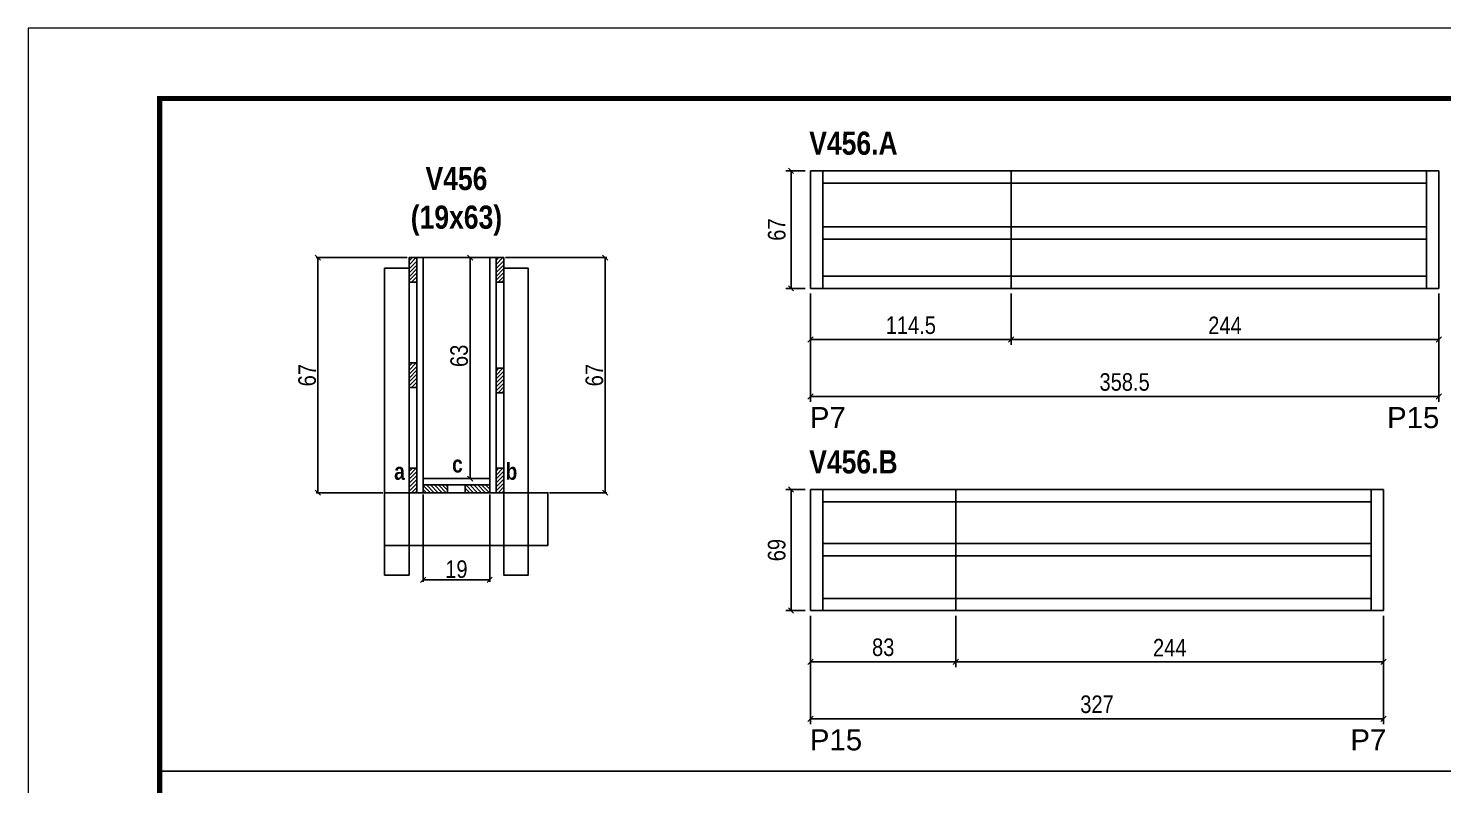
# Model space of a CAD drawing. Extents: x 3309 to 9563, y -2522 to 14608.
# Drawn here: x 3309 to 4116, y 8434 to 8865 of the extents above; entities that cross this region are included whole.
import ezdxf

# ---------------------------------------------------------------- set-up
doc = ezdxf.new("R2010")
doc.units = 0
doc.linetypes.add('DASHED', pattern=[0.75, 0.5, -0.25])
for name, color, linetype in [('5', 5, 'Continuous'), ('COTA', 241, 'Continuous'), ('detalhes', 4, 'Continuous'), ('NOMENCLATURA', 7, 'Continuous'), ('Painéis', 200, 'Continuous'), ('SARR_2.2x7', 40, 'Continuous'), ('SARR_3.5x7', 81, 'Continuous')]:
    doc.layers.add(name, color=color, linetype=linetype)
for name, color, linetype, lineweight in [('CONCRETO', 251, 'Continuous', 25), ('Folhas', 255, 'Continuous', 9), ('SARRAFO DE PRESSAO', 251, 'DASHED', 9)]:
    doc.layers.add(name, color=color, linetype=linetype, lineweight=lineweight)
doc.styles.add('COTA TECNICA', font='techl___.ttf', dxfattribs={"height": 10})
doc.styles.add('COTA TECNICA 2X', font='techl___.ttf', dxfattribs={"height": 10})
doc.styles.get("Standard").update_dxf_attribs({"font": 'arial.ttf'})
doc.styles.add('TECNICA', font='techb___.ttf', dxfattribs={"height": 10})
doc.dimstyles.new('PAINEL', dxfattribs={"dimtxt": 10, "dimasz": 3, "dimexe": 3, "dimexo": 3, "dimgap": 3, "dimtad": 1, "dimdec": 1, "dimzin": 12, "dimdsep": 46, "dimtxsty": 'COTA TECNICA', "dimblk1": 'OBLIQUE', "dimblk2": 'OBLIQUE', "dimsah": 1, "dimcen": 0.9, "dimclrd": 4, "dimclre": 4, "dimclrt": 240, "dimadec": 1, "dimazin": 3, "dimtfac": 1, "dimtdec": 1, "dimtmove": 0, "dimatfit": 3, "dimfxl": 1, "dimtolj": 1, "dimtzin": 12, "dimarcsym": 0})
doc.dimstyles.new('SECAO', dxfattribs={"dimscale": 0.333333, "dimtxt": 5, "dimasz": 9, "dimexe": 3, "dimexo": 3, "dimgap": 3, "dimtad": 1, "dimdec": 1, "dimlfac": 0.5, "dimzin": 12, "dimdsep": 46, "dimtxsty": 'COTA TECNICA 2X', "dimblk1": 'OBLIQUE', "dimblk2": 'OBLIQUE', "dimsah": 1, "dimcen": 0.9, "dimclrd": 4, "dimclre": 4, "dimclrt": 240, "dimadec": 1, "dimazin": 3, "dimtfac": 1, "dimtdec": 1, "dimtmove": 0, "dimatfit": 3, "dimfxl": 1, "dimtolj": 1, "dimtzin": 12, "dimarcsym": 0})
pattern_1 = [(135, (36770.1903, -114911.928), (-1.122532015, -1.122532015), [])]
pattern_2 = [(45, (-119985.518, -24621.297), (-1.122532015, 1.122532015), [])]

# ---------------------------------------------------------------- blocks, each defined once
blk = doc.blocks.new('9999999999')
at = {"layer": 'Folhas'}
blk.add_lwpolyline([(98138.98, 34190.21), (99623.98, 34190.21), (99623.98, 35240.21), (98138.98, 35240.21)], close=True, dxfattribs=at)
at = {"layer": 'Folhas', "color": 30, "const_width": 3}
blk.add_lwpolyline([(98213.98, 34230.21), (99583.98, 34230.21), (99583.98, 35200.21), (98213.98, 35200.21)], close=True, dxfattribs=at)
blk = doc.blocks.new('_Oblique')
at = {"color": 0, "linetype": 'ByBlock', "lineweight": -2}
blk.add_line((-0.5, -0.5), (0.5, 0.5), dxfattribs=at)
blk = doc.blocks.new('*D1938')
at = {"layer": 'COTA', "color": 4, "lineweight": -2, "transparency": 16777216}
for p, q in [((3534.65, 8599.24), (3534.65, 8549.49)), ((3572.65, 8599.24), (3572.65, 8549.49)), ((3572.65, 8550.49), (3534.65, 8550.49))]:
    blk.add_line(p, q, dxfattribs=at)
at = {"layer": 'Defpoints', "color": 0, "transparency": 16777216}
for p in [(3534.65, 8600.24), (3572.65, 8600.24), (3534.65, 8550.49)]:
    blk.add_point(p, dxfattribs=at)
at = {"layer": 'COTA', "color": 4, "lineweight": -2, "transparency": 16777216, "xscale": 3, "yscale": 3, "zscale": 3, "rotation": 180}
blk.add_blockref('_Oblique', (3534.65, 8550.49), dxfattribs=at)
at = {"layer": 'COTA', "color": 4, "lineweight": -2, "transparency": 16777216, "xscale": 3, "yscale": 3, "zscale": 3}
blk.add_blockref('_Oblique', (3572.65, 8550.49), dxfattribs=at)
at = {"layer": 'COTA', "color": 240, "transparency": 16777216, "insert": (3553.65, 8556.58), "char_height": 10, "attachment_point": 5, "style": 'COTA TECNICA 2X'}
blk.add_mtext('\\A1;19', dxfattribs=at)
blk = doc.blocks.new('*D1939')
at = {"layer": 'COTA', "color": 4, "lineweight": -2, "transparency": 16777216}
for p, q in [((3525.65, 8734.24), (3473.62, 8734.24)), ((3474.62, 8734.24), (3474.62, 8600.24)), ((3511.65, 8600.24), (3473.62, 8600.24))]:
    blk.add_line(p, q, dxfattribs=at)
at = {"layer": 'Defpoints', "color": 0, "transparency": 16777216}
for p in [(3526.65, 8734.24, 0), (3474.62, 8600.24), (3512.65, 8600.24, 0)]:
    blk.add_point(p, dxfattribs=at)
at = {"layer": 'COTA', "color": 4, "lineweight": -2, "transparency": 16777216, "xscale": 3, "yscale": 3, "zscale": 3}
for p, rotation in [((3474.62, 8734.24), 90), ((3474.62, 8600.24), 270)]:
    blk.add_blockref('_Oblique', p, dxfattribs=dict(at, rotation=rotation))
at = {"layer": 'COTA', "color": 240, "transparency": 16777216, "insert": (3468.52, 8667.24), "char_height": 10, "attachment_point": 5, "rotation": 90, "style": 'COTA TECNICA 2X'}
blk.add_mtext('\\A1;67', dxfattribs=at)
blk = doc.blocks.new('*D1940')
at = {"layer": 'COTA', "color": 4, "lineweight": -2, "transparency": 16777216}
for p, q in [((3581.65, 8734.24), (3639.52, 8734.24)), ((3638.52, 8734.24), (3638.52, 8600.24)), ((3606.84, 8600.24), (3639.52, 8600.24))]:
    blk.add_line(p, q, dxfattribs=at)
at = {"layer": 'Defpoints', "color": 0, "transparency": 16777216}
for p in [(3580.65, 8734.24, 0), (3605.84, 8600.24, 0), (3638.52, 8600.24)]:
    blk.add_point(p, dxfattribs=at)
at = {"layer": 'COTA', "color": 4, "lineweight": -2, "transparency": 16777216, "xscale": 3, "yscale": 3, "zscale": 3}
for p, rotation in [((3638.52, 8734.24), 90), ((3638.52, 8600.24), 270)]:
    blk.add_blockref('_Oblique', p, dxfattribs=dict(at, rotation=rotation))
at = {"layer": 'COTA', "color": 240, "transparency": 16777216, "insert": (3632.42, 8667.24), "char_height": 10, "attachment_point": 5, "rotation": 90, "style": 'COTA TECNICA 2X'}
blk.add_mtext('\\A1;67', dxfattribs=at)
blk = doc.blocks.new('*D1941')
at = {"layer": 'COTA', "color": 4, "lineweight": -2, "transparency": 16777216}
for p, q in [((3571.65, 8734.24), (3560.48, 8734.24)), ((3561.48, 8608.24), (3561.48, 8734.24)), ((3571.65, 8608.24), (3560.48, 8608.24))]:
    blk.add_line(p, q, dxfattribs=at)
at = {"layer": 'Defpoints', "color": 0, "transparency": 16777216}
for p in [(3561.48, 8734.24), (3572.65, 8734.24), (3572.65, 8608.24)]:
    blk.add_point(p, dxfattribs=at)
at = {"layer": 'COTA', "color": 4, "lineweight": -2, "transparency": 16777216, "xscale": 3, "yscale": 3, "zscale": 3}
for p, rotation in [((3561.48, 8734.24), 90), ((3561.48, 8608.24), 270)]:
    blk.add_blockref('_Oblique', p, dxfattribs=dict(at, rotation=rotation))
at = {"layer": 'COTA', "color": 240, "transparency": 16777216, "insert": (3555.26, 8678.24), "char_height": 10, "attachment_point": 5, "rotation": 90, "style": 'COTA TECNICA 2X'}
blk.add_mtext('\\A1;63', dxfattribs=at)
blk = doc.blocks.new('*D1943')
at = {"layer": 'COTA', "color": 4, "lineweight": -2, "transparency": 16777216}
for p, q in [((3755.69, 8713.73), (3755.69, 8652.06)), ((4114.19, 8713.73), (4114.19, 8652.06)), ((4114.19, 8655.06), (3755.69, 8655.06))]:
    blk.add_line(p, q, dxfattribs=at)
at = {"layer": 'Defpoints', "color": 0, "transparency": 16777216}
for p in [(3755.69, 8716.73), (4114.19, 8716.73), (3755.69, 8655.06)]:
    blk.add_point(p, dxfattribs=at)
at = {"layer": 'COTA', "color": 4, "lineweight": -2, "transparency": 16777216, "xscale": 3, "yscale": 3, "zscale": 3, "rotation": 180}
blk.add_blockref('_Oblique', (3755.69, 8655.06), dxfattribs=at)
at = {"layer": 'COTA', "color": 4, "lineweight": -2, "transparency": 16777216, "xscale": 3, "yscale": 3, "zscale": 3}
blk.add_blockref('_Oblique', (4114.19, 8655.06), dxfattribs=at)
at = {"layer": 'COTA', "color": 240, "transparency": 16777216, "insert": (3934.94, 8663.3), "char_height": 10, "attachment_point": 5, "style": 'COTA TECNICA'}
blk.add_mtext('\\A1;358.5', dxfattribs=at)
blk = doc.blocks.new('*D1944')
at = {"layer": 'COTA', "color": 4, "lineweight": -2, "transparency": 16777216}
for p, q in [((3870.19, 8713.73), (3870.19, 8684.55)), ((4114.19, 8713.73), (4114.19, 8684.55)), ((4114.19, 8687.55), (3870.19, 8687.55))]:
    blk.add_line(p, q, dxfattribs=at)
at = {"layer": 'Defpoints', "color": 0, "transparency": 16777216}
for p in [(3870.19, 8716.73), (4114.19, 8716.73), (3870.19, 8687.55)]:
    blk.add_point(p, dxfattribs=at)
at = {"layer": 'COTA', "color": 4, "lineweight": -2, "transparency": 16777216, "xscale": 3, "yscale": 3, "zscale": 3, "rotation": 180}
blk.add_blockref('_Oblique', (3870.19, 8687.55), dxfattribs=at)
at = {"layer": 'COTA', "color": 4, "lineweight": -2, "transparency": 16777216, "xscale": 3, "yscale": 3, "zscale": 3}
blk.add_blockref('_Oblique', (4114.19, 8687.55), dxfattribs=at)
at = {"layer": 'COTA', "color": 240, "transparency": 16777216, "insert": (3992.19, 8695.62), "char_height": 10, "attachment_point": 5, "style": 'COTA TECNICA'}
blk.add_mtext('\\A1;244', dxfattribs=at)
blk = doc.blocks.new('*D1945')
at = {"layer": 'COTA', "color": 4, "lineweight": -2, "transparency": 16777216}
for p, q in [((3755.69, 8713.73), (3755.69, 8684.55)), ((3870.19, 8713.73), (3870.19, 8684.55)), ((3870.19, 8687.55), (3755.69, 8687.55))]:
    blk.add_line(p, q, dxfattribs=at)
at = {"layer": 'Defpoints', "color": 0, "transparency": 16777216}
for p in [(3755.69, 8716.73), (3870.19, 8716.73), (3755.69, 8687.55)]:
    blk.add_point(p, dxfattribs=at)
at = {"layer": 'COTA', "color": 4, "lineweight": -2, "transparency": 16777216, "xscale": 3, "yscale": 3, "zscale": 3, "rotation": 180}
blk.add_blockref('_Oblique', (3755.69, 8687.55), dxfattribs=at)
at = {"layer": 'COTA', "color": 4, "lineweight": -2, "transparency": 16777216, "xscale": 3, "yscale": 3, "zscale": 3}
blk.add_blockref('_Oblique', (3870.19, 8687.55), dxfattribs=at)
at = {"layer": 'COTA', "color": 240, "transparency": 16777216, "insert": (3812.94, 8695.66), "char_height": 10, "attachment_point": 5, "style": 'COTA TECNICA'}
blk.add_mtext('\\A1;114.5', dxfattribs=at)
blk = doc.blocks.new('*D1946')
at = {"layer": 'COTA', "color": 4, "lineweight": -2, "transparency": 16777216}
for p, q in [((3752.69, 8783.73), (3741.58, 8783.73)), ((3744.58, 8783.73), (3744.58, 8716.73)), ((3752.69, 8716.73), (3741.58, 8716.73))]:
    blk.add_line(p, q, dxfattribs=at)
at = {"layer": 'Defpoints', "color": 0, "transparency": 16777216}
for p in [(3755.69, 8783.73), (3744.58, 8716.73), (3755.69, 8716.73)]:
    blk.add_point(p, dxfattribs=at)
at = {"layer": 'COTA', "color": 4, "lineweight": -2, "transparency": 16777216, "xscale": 3, "yscale": 3, "zscale": 3}
for p, rotation in [((3744.58, 8783.73), 90), ((3744.58, 8716.73), 270)]:
    blk.add_blockref('_Oblique', p, dxfattribs=dict(at, rotation=rotation))
at = {"layer": 'COTA', "color": 240, "transparency": 16777216, "insert": (3736.48, 8750.23), "char_height": 10, "attachment_point": 5, "rotation": 90, "style": 'COTA TECNICA'}
blk.add_mtext('\\A1;67', dxfattribs=at)
blk = doc.blocks.new('*D1949')
at = {"layer": 'COTA', "color": 4, "lineweight": -2, "transparency": 16777216}
for p, q in [((3755.69, 8530.01), (3755.69, 8468.34)), ((4082.69, 8530.01), (4082.69, 8468.34)), ((4082.69, 8471.34), (3755.69, 8471.34))]:
    blk.add_line(p, q, dxfattribs=at)
at = {"layer": 'Defpoints', "color": 0, "transparency": 16777216}
for p in [(3755.69, 8533.01), (4082.69, 8533.01), (3755.69, 8471.34)]:
    blk.add_point(p, dxfattribs=at)
at = {"layer": 'COTA', "color": 4, "lineweight": -2, "transparency": 16777216, "xscale": 3, "yscale": 3, "zscale": 3, "rotation": 180}
blk.add_blockref('_Oblique', (3755.69, 8471.34), dxfattribs=at)
at = {"layer": 'COTA', "color": 4, "lineweight": -2, "transparency": 16777216, "xscale": 3, "yscale": 3, "zscale": 3}
blk.add_blockref('_Oblique', (4082.69, 8471.34), dxfattribs=at)
at = {"layer": 'COTA', "color": 240, "transparency": 16777216, "insert": (3919.19, 8479.56), "char_height": 10, "attachment_point": 5, "style": 'COTA TECNICA'}
blk.add_mtext('\\A1;327', dxfattribs=at)
blk = doc.blocks.new('*D1950')
at = {"layer": 'COTA', "color": 4, "lineweight": -2, "transparency": 16777216}
for p, q in [((3838.69, 8530.01), (3838.69, 8500.83)), ((4082.69, 8530.01), (4082.69, 8500.83)), ((4082.69, 8503.83), (3838.69, 8503.83))]:
    blk.add_line(p, q, dxfattribs=at)
at = {"layer": 'Defpoints', "color": 0, "transparency": 16777216}
for p in [(3838.69, 8533.01), (4082.69, 8533.01), (3838.69, 8503.83)]:
    blk.add_point(p, dxfattribs=at)
at = {"layer": 'COTA', "color": 4, "lineweight": -2, "transparency": 16777216, "xscale": 3, "yscale": 3, "zscale": 3, "rotation": 180}
blk.add_blockref('_Oblique', (3838.69, 8503.83), dxfattribs=at)
at = {"layer": 'COTA', "color": 4, "lineweight": -2, "transparency": 16777216, "xscale": 3, "yscale": 3, "zscale": 3}
blk.add_blockref('_Oblique', (4082.69, 8503.83), dxfattribs=at)
at = {"layer": 'COTA', "color": 240, "transparency": 16777216, "insert": (3960.69, 8511.9), "char_height": 10, "attachment_point": 5, "style": 'COTA TECNICA'}
blk.add_mtext('\\A1;244', dxfattribs=at)
blk = doc.blocks.new('*D1951')
at = {"layer": 'COTA', "color": 4, "lineweight": -2, "transparency": 16777216}
for p, q in [((3755.69, 8530.01), (3755.69, 8500.83)), ((3838.69, 8530.01), (3838.69, 8500.83)), ((3838.69, 8503.83), (3755.69, 8503.83))]:
    blk.add_line(p, q, dxfattribs=at)
at = {"layer": 'Defpoints', "color": 0, "transparency": 16777216}
for p in [(3755.69, 8533.01), (3838.69, 8533.01), (3755.69, 8503.83)]:
    blk.add_point(p, dxfattribs=at)
at = {"layer": 'COTA', "color": 4, "lineweight": -2, "transparency": 16777216, "xscale": 3, "yscale": 3, "zscale": 3, "rotation": 180}
blk.add_blockref('_Oblique', (3755.69, 8503.83), dxfattribs=at)
at = {"layer": 'COTA', "color": 4, "lineweight": -2, "transparency": 16777216, "xscale": 3, "yscale": 3, "zscale": 3}
blk.add_blockref('_Oblique', (3838.69, 8503.83), dxfattribs=at)
at = {"layer": 'COTA', "color": 240, "transparency": 16777216, "insert": (3797.19, 8512.07), "char_height": 10, "attachment_point": 5, "style": 'COTA TECNICA'}
blk.add_mtext('\\A1;83', dxfattribs=at)
blk = doc.blocks.new('*D1952')
at = {"layer": 'COTA', "color": 4, "lineweight": -2, "transparency": 16777216}
for p, q in [((3752.69, 8602.01), (3741.58, 8602.01)), ((3744.58, 8602.01), (3744.58, 8533.01)), ((3752.69, 8533.01), (3741.58, 8533.01))]:
    blk.add_line(p, q, dxfattribs=at)
at = {"layer": 'Defpoints', "color": 0, "transparency": 16777216}
for p in [(3755.69, 8602.01), (3744.58, 8533.01), (3755.69, 8533.01)]:
    blk.add_point(p, dxfattribs=at)
at = {"layer": 'COTA', "color": 4, "lineweight": -2, "transparency": 16777216, "xscale": 3, "yscale": 3, "zscale": 3}
for p, rotation in [((3744.58, 8602.01), 90), ((3744.58, 8533.01), 270)]:
    blk.add_blockref('_Oblique', p, dxfattribs=dict(at, rotation=rotation))
at = {"layer": 'COTA', "color": 240, "transparency": 16777216, "insert": (3736.45, 8567.51), "char_height": 10, "attachment_point": 5, "rotation": 90, "style": 'COTA TECNICA'}
blk.add_mtext('\\A1;69', dxfattribs=at)

msp = doc.modelspace()

# ---------------------------------------------------------------- hatches: boundary and pattern name
at = {"layer": 'SARR_2.2x7'}
h = msp.add_hatch(dxfattribs=at)
h.set_pattern_fill('ANSI31', color=256, scale=0.5)
h.set_pattern_definition([(45, (-119985.518, -24501.297), (-1.122532015, 1.122532015), [])])
h.paths.add_polyline_path([(3526.65, 8720.24), (3531.05, 8720.24), (3531.05, 8734.24), (3526.65, 8734.24)])
h = msp.add_hatch(dxfattribs=at)
h.set_pattern_fill('ANSI31', color=256, scale=0.5)
h.set_pattern_definition([(45, (-119985.518, -24501.297), (-1.122532015, 1.122532015), [])])
h.paths.add_polyline_path([(3580.65, 8720.24), (3576.25, 8720.24), (3576.25, 8734.24), (3580.65, 8734.24)])
h = msp.add_hatch(dxfattribs=at)
h.set_pattern_fill('ANSI31', color=256, scale=0.5)
h.set_pattern_definition([(45, (-119985.518, -24561.297), (-1.122532015, 1.122532015), [])])
h.paths.add_polyline_path([(3526.65, 8660.24), (3531.05, 8660.24), (3531.05, 8674.24), (3526.65, 8674.24)])
h = msp.add_hatch(dxfattribs=at)
h.set_pattern_fill('ANSI31', color=256, scale=0.5)
h.set_pattern_definition([(45, (-119985.518, -24564.297), (-1.122532015, 1.122532015), [])])
h.paths.add_polyline_path([(3580.65, 8657.24), (3576.25, 8657.24), (3576.25, 8671.24), (3580.65, 8671.24)])
h = msp.add_hatch(dxfattribs=at)
h.set_pattern_fill('ANSI31', color=256, scale=0.5)
h.set_pattern_definition(pattern_2)
h.paths.add_polyline_path([(3526.65, 8600.24), (3531.05, 8600.24), (3531.05, 8614.24), (3526.65, 8614.24)])
h = msp.add_hatch(dxfattribs=at)
h.set_pattern_fill('ANSI31', color=256, scale=0.5)
h.set_pattern_definition(pattern_2)
h.paths.add_polyline_path([(3580.65, 8600.24), (3576.25, 8600.24), (3576.25, 8614.24), (3580.65, 8614.24)])
h = msp.add_hatch(dxfattribs=at)
h.set_pattern_fill('ANSI31', color=256, scale=0.5, angle=90)
h.set_pattern_definition(pattern_1)
h.paths.add_polyline_path([(3548.65, 8600.24), (3548.65, 8604.64), (3534.65, 8604.64), (3534.65, 8600.24)])
h = msp.add_hatch(dxfattribs=at)
h.set_pattern_fill('ANSI31', color=256, scale=0.5, angle=90)
h.set_pattern_definition(pattern_1)
h.paths.add_polyline_path([(3558.65, 8604.64), (3558.65, 8600.24), (3572.65, 8600.24), (3572.65, 8604.64)])

# ---------------------------------------------------------------- linework, layer by layer
at = {"layer": 'CONCRETO', "linetype": 'Continuous'}
msp.add_line((3580.65, 8734.24), (3526.65, 8734.24), dxfattribs=at)
at = {"layer": 'COTA'}
msp.add_line((3384.37, 8441.49), (4754.37, 8441.49), dxfattribs=at)
at = {"layer": 'Painéis', "linetype": 'ByBlock'}
for p, q in [((3755.69, 8716.73), (3755.69, 8783.73)), ((3755.69, 8783.73), (4114.19, 8783.73)), ((3870.19, 8783.73), (3870.19, 8716.73)), ((4114.19, 8783.73), (4114.19, 8716.73)), ((4114.19, 8716.73), (3755.69, 8716.73)), ((3755.69, 8533.01), (3755.69, 8602.01)), ((3755.69, 8602.01), (4082.69, 8602.01)), ((3838.69, 8602.01), (3838.69, 8533.01)), ((4082.69, 8602.01), (4082.69, 8533.01)), ((4082.69, 8533.01), (3755.69, 8533.01))]:
    msp.add_line(p, q, dxfattribs=at)
at = {"layer": 'Painéis', "linetype": 'Continuous'}
for points in [[(3531.05, 8600.24), (3531.05, 8734.24), (3534.65, 8734.24), (3534.65, 8600.24)], [(3576.25, 8600.24), (3576.25, 8734.24), (3572.65, 8734.24), (3572.65, 8600.24)], [(3572.65, 8608.24), (3534.65, 8608.24), (3534.65, 8604.64), (3572.65, 8604.64)]]:
    msp.add_lwpolyline(points, close=True, dxfattribs=at)
at = {"layer": 'SARR_2.2x7', "linetype": 'Continuous'}
for p, q in [((3762.69, 8716.73), (3762.69, 8783.73)), ((4107.19, 8783.73), (4107.19, 8716.73)), ((3870.19, 8776.73), (3762.69, 8776.73)), ((4107.19, 8776.73), (3870.19, 8776.73)), ((3870.19, 8751.84), (3762.69, 8751.84)), ((4107.19, 8751.84), (3870.19, 8751.84)), ((3870.19, 8744.84), (3762.69, 8744.84)), ((4107.19, 8744.84), (3870.19, 8744.84)), ((3870.19, 8723.73), (3762.69, 8723.73)), ((4107.19, 8723.73), (3870.19, 8723.73)), ((3762.69, 8533.01), (3762.69, 8602.01)), ((4075.69, 8533.01), (4075.69, 8602.01)), ((3838.69, 8595.01), (3762.69, 8595.01)), ((4075.69, 8595.01), (3838.69, 8595.01)), ((3838.69, 8571.27), (3762.69, 8571.27)), ((4075.69, 8571.27), (3838.69, 8571.27)), ((3838.69, 8564.27), (3762.69, 8564.27)), ((4075.69, 8564.27), (3838.69, 8564.27)), ((3838.69, 8540.01), (3762.69, 8540.01)), ((4075.69, 8540.01), (3838.69, 8540.01))]:
    msp.add_line(p, q, dxfattribs=at)
at = {"layer": 'SARR_2.2x7'}
for points in [[(3531.05, 8734.24), (3531.05, 8720.24), (3526.65, 8720.24), (3526.65, 8734.24)], [(3576.25, 8734.24), (3576.25, 8720.24), (3580.65, 8720.24), (3580.65, 8734.24)], [(3531.05, 8674.24), (3531.05, 8660.24), (3526.65, 8660.24), (3526.65, 8674.24)], [(3576.25, 8671.24), (3576.25, 8657.24), (3580.65, 8657.24), (3580.65, 8671.24)], [(3531.05, 8614.24), (3531.05, 8600.24), (3526.65, 8600.24), (3526.65, 8614.24)], [(3576.25, 8614.24), (3576.25, 8600.24), (3580.65, 8600.24), (3580.65, 8614.24)], [(3534.65, 8604.64), (3548.65, 8604.64), (3548.65, 8600.24), (3534.65, 8600.24)], [(3572.65, 8604.64), (3558.65, 8604.64), (3558.65, 8600.24), (3572.65, 8600.24)]]:
    msp.add_lwpolyline(points, close=True, dxfattribs=at)
at = {"layer": 'SARR_3.5x7'}
for points in [[(3526.65, 8728.24), (3512.65, 8728.24), (3512.65, 8553.26), (3526.65, 8553.26)], [(3580.65, 8728.24), (3594.65, 8728.24), (3594.65, 8553.26), (3580.65, 8553.26)], [(3512.65, 8600.24), (3605.84, 8600.24), (3605.84, 8570.15), (3512.65, 8570.15)]]:
    msp.add_lwpolyline(points, close=True, dxfattribs=at)

# ---------------------------------------------------------------- block references
at = {"layer": 'SARRAFO DE PRESSAO', "color": 6, "linetype": 'ByBlock'}
msp.add_blockref('9999999999', (-94829.61, -26375.22), dxfattribs=at)

# ---------------------------------------------------------------- texts
at = {"layer": '5', "linetype": 'Continuous'}
for s, rotation, p in [('P7', 0.00004, (3755.35, 8637.05)), ('P15', 359.99996, (4084.69, 8637.05)), ('P15', 0.00004, (3755.35, 8453.33)), ('P7', 359.99996, (4063.76, 8453.33))]:
    msp.add_text(s, height=12, rotation=rotation, dxfattribs=at).set_placement(p)
at = {"layer": 'detalhes', "style": 'TECNICA'}
for s, p in [('a', (3518.13, 8607.6)), ('c', (3551.2, 8611.71)), ('b', (3581.69, 8607.59))]:
    msp.add_text(s, height=9.6, dxfattribs=at).set_placement(p)
at = {"layer": 'NOMENCLATURA', "style": 'TECNICA'}
for s, p in [('V456.A', (3754.98, 8792.91)), ('V456.B', (3754.98, 8611.19))]:
    msp.add_text(s, height=13.2, dxfattribs=at).set_placement(p)
at = {"layer": 'NOMENCLATURA', "insert": (3553.68, 8785.94), "char_height": 13.2, "attachment_point": 2, "style": 'TECNICA'}
msp.add_mtext_dynamic_manual_height_columns('V456\\P(19x63)', width=300.2766, gutter_width=1, heights=[0], dxfattribs=at)

# ---------------------------------------------------------------- dimensions: what is measured, and where the dimension line sits
at = {"layer": 'COTA'}
for base, p1, p2, angle, dimstyle, picture, middle in [((3744.58, 8716.73), (3755.69, 8783.73), (3755.69, 8716.73), 90, 'PAINEL', '*D1946', (3736.48, 8750.23)), ((3474.62, 8600.24, 0), (3526.65, 8734.24), (3512.65, 8600.24), 90, 'SECAO', '*D1939', (3468.52, 8667.24, 0)), ((3638.52, 8600.24, 0), (3580.65, 8734.24), (3605.84, 8600.24), 90, 'SECAO', '*D1940', (3632.42, 8667.24, 0)), ((3870.19, 8687.55), (4114.19, 8716.73), (3870.19, 8716.73), 180, 'PAINEL', '*D1944', (3992.19, 8695.62)), ((3744.58, 8533.01), (3755.69, 8602.01), (3755.69, 8533.01), 90, 'PAINEL', '*D1952', (3736.45, 8567.51)), ((3838.69, 8503.83), (4082.69, 8533.01), (3838.69, 8533.01), 180, 'PAINEL', '*D1950', (3960.69, 8511.9))]:
    dim = msp.add_linear_dim(base=base, p1=p1, p2=p2, angle=angle, dimstyle=dimstyle, dxfattribs=at)
    dim.commit()
    dim.dimension.update_dxf_attribs({"geometry": picture, "text_midpoint": middle})
for base, p1, p2, angle, picture, middle in [((3561.48, 8734.24), (3572.65, 8608.24), (3572.65, 8734.24), 90, '*D1941', (3561.48, 8678.24)), ((3534.65, 8550.49), (3572.65, 8600.24), (3534.65, 8600.24), 180, '*D1938', (3553.65, 8550.49))]:
    dim = msp.add_linear_dim(base=base, p1=p1, p2=p2, angle=angle, dimstyle='SECAO', dxfattribs=at)
    dim.commit()
    dim.dimension.update_dxf_attribs({"geometry": picture, "text_midpoint": middle, "dimtype": 160})
for base, p1, p2, picture, middle in [((3755.69, 8655.06), (4114.19, 8716.73), (3755.69, 8716.73), '*D1943', (3934.94, 8663.3)), ((3755.69, 8471.34), (4082.69, 8533.01), (3755.69, 8533.01), '*D1949', (3919.19, 8479.56))]:
    dim = msp.add_linear_dim(base=base, p1=p1, p2=p2, dimstyle='PAINEL', dxfattribs=at)
    dim.commit()
    dim.dimension.update_dxf_attribs({"geometry": picture, "text_midpoint": middle})
for base, p1, p2, picture, middle in [((3755.69, 8687.55), (3870.19, 8716.73), (3755.69, 8716.73), '*D1945', (3812.94, 8695.66)), ((3755.69, 8503.83), (3838.69, 8533.01), (3755.69, 8533.01), '*D1951', (3797.19, 8512.07))]:
    dim = msp.add_linear_dim(base=base, p1=p1, p2=p2, angle=180, dimstyle='PAINEL', override={"dimtmove": 1}, dxfattribs=at)
    dim.commit()
    dim.dimension.update_dxf_attribs({"geometry": picture, "text_midpoint": middle})

doc.saveas('drawing.dxf')
